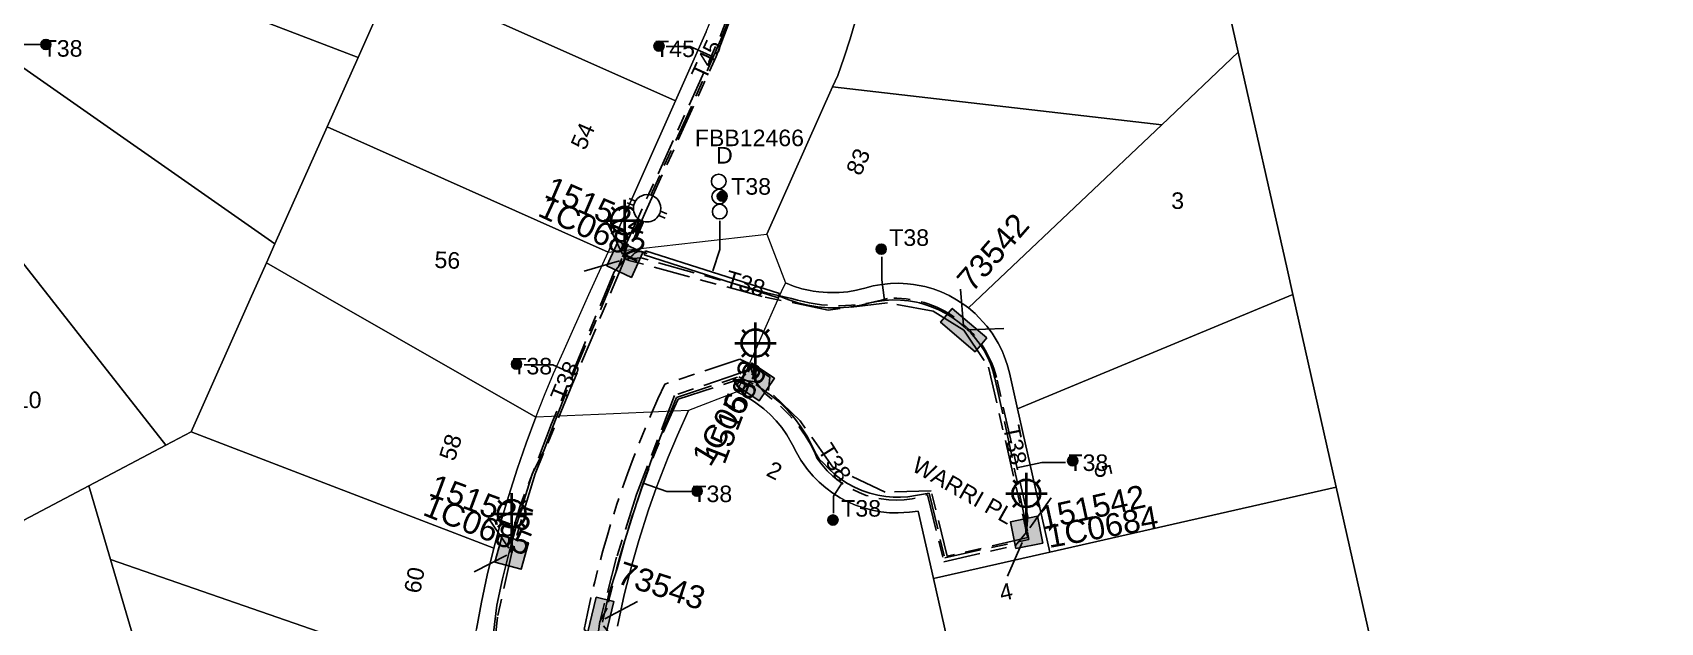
# Model space of a CAD drawing. Header units: metres. Extents: x 300268 to 302887, y 6172399 to 6173904.
# Drawn here: x 301423.8 to 301601.1, y 6173484.1 to 6173548.3 of the extents above; entities that cross this region are included whole.
import ezdxf
from ezdxf.enums import TextEntityAlignment as Align

# ---------------------------------------------------------------- set-up
doc = ezdxf.new("R2010")
doc.units = ezdxf.units.M
doc.linetypes.add('Cable Exist UG', pattern=[8.2, 4, -1.2, 1.8, -1.2])
doc.layers.get('0').update_dxf_attribs({"color": 6})
doc.layers.add('Cadastre Land Parcels_SP_EXT', color=9, linetype='Continuous', lineweight=5)
doc.layers.add('Cadastre Roads_SP_EXT', color=9, linetype='Continuous', lineweight=5)
for name, color, linetype in [('Duct_SP_EXT', 7, 'Continuous'), ('Equip_LV_EXT', 7, 'Continuous'), ('Equip_SP_SL_EXT', 7, 'Continuous'), ('Mains_LV_EXT', 7, 'Continuous'), ('Mains_SL_EXT', 7, 'Continuous'), ('SupportsUG_SP_LV_EXT', 7, 'Continuous'), ('SupportsUG_SP_LV_SL_EXT', 7, 'Continuous'), ('Trench_SP_EXT', 7, 'Continuous')]:
    doc.layers.add(name, color=color, linetype=linetype)
doc.styles.add('COLUMN_LABEL', font='arial.ttf')
doc.styles.add('iecARIAL', font='arial.ttf', dxfattribs={"height": 2})
doc.styles.add('POLE_LABEL', font='arial.ttf')
doc.styles.get("Standard").update_dxf_attribs({"font": 'arial.ttf'})

# ---------------------------------------------------------------- blocks, each defined once
blk = doc.blocks.new('COLUMN_EXT')
blk.add_hatch(color=256).paths.add_polyline_path([(-1.49, 1.48), (-1.49, -1.49), (1.48, -1.49), (1.48, 1.48)])
blk.add_lwpolyline([(-1.49, -1.49), (1.48, -1.49), (1.48, 1.48), (-1.49, 1.48)], close=True)
for tag, height, style, flags, p in [('ASSET_NUM', 2.5, 'COLUMN_LABEL', 8, (2, 2)), ('STRUCTURE_PLANT_NUMBER', 0.2, 'POLE_LABEL', 9, (1.81, 0.03)), ('STREET_CODE', 0.2, 'COLUMN_LABEL', 9, (1.81, -0.2))]:
    blk.add_attdef(tag, text='', height=height, dxfattribs=dict(style=style, flags=flags)).set_placement(p, align=Align.MIDDLE_LEFT)
at = {"flags": 9}
for tag, p in [('COLUMN_TYPE', (1.81, -0.4)), ('OWNED_BY', (1.81, -0.6)), ('STATE', (1.81, -0.8)), ('USAGE', (1.81, -1)), ('STREETNAME', (1.81, -1.6)), ('SUBURB', (1.81, -1.8)), ('LEGEND', (1.81, -1.2)), ('LOCATION', (1.81, -1.4)), ('NOTES', (1.81, -2))]:
    blk.add_attdef(tag, text='', height=0.2, dxfattribs=at).set_placement(p, align=Align.MIDDLE_LEFT)
at = {"flags": 1}
blk.add_attdef('Z', (1.81, -2.35), '', height=0.2, dxfattribs=at)
blk = doc.blocks.new('PILLAR_EXT')
blk.add_hatch(color=256).paths.add_polyline_path([(-2.475, 0.99), (-2.475, -0.99), (2.475, -0.99), (2.475, 0.99)])
blk.add_lwpolyline([(-2.475, -0.99), (2.475, -0.99), (2.475, 0.99), (-2.475, 0.99)], close=True)
at = {"style": 'iecARIAL', "flags": 8}
blk.add_attdef('ASSET_NUM', (1.5, 3.5), '', height=2.5, dxfattribs=at)
for tag, p, flags in [('OWNED_BY', (0, -0.2), 9), ('STATE', (0, -0.4), 9), ('SUPPORT_TYPE', (0, -0.6), 9), ('STREETNAME', (0, -1.8), 9), ('USAGE', (0, -0.8), 9), ('LEGEND', (0, -1), 9), ('LOCATION', (0, -1.2), 9), ('NOTES', (0, -1.4), 9), ('PARENT', (0, -1.6), 9), ('SUBURB', (0, -2), 1)]:
    blk.add_attdef(tag, p, '', height=0.2, dxfattribs=dict(flags=flags))
blk = doc.blocks.new('DUCT_EXT')
blk.add_circle((0, 0.8), 0.8)
at = {"flags": 1}
blk.add_attdef('Z', (0, 0), '', height=0.2, dxfattribs=at)
at = {"flags": 9}
for tag, p in [('DUCT_CODE', (0, 0)), ('XSECT_TYPE', (0, -0.2)), ('STATE', (0, -0.6)), ('FB_REFERENCE', (0, -0.4)), ('NOTES', (0, -0.8))]:
    blk.add_attdef(tag, text='', height=0.2, dxfattribs=at).set_placement(p, align=Align.MIDDLE_LEFT)
blk = doc.blocks.new('SL_LANTERN_EXT')
at = {"lineweight": 40}
for p, q in [((-1.46, 5.68), (-1.06, 5.28)), ((0, 1.97), (0, 6.47)), ((1.46, 5.68), (1.06, 5.28)), ((-2.25, 4.22), (2.25, 4.22)), ((-1.46, 2.76), (-1.06, 3.16)), ((0, 0), (0, 2.72)), ((1.46, 2.76), (1.06, 3.16))]:
    blk.add_line(p, q, dxfattribs=at)
blk.add_circle((0, 4.22), 1.5, dxfattribs=at)
at = {"style": 'iecARIAL', "flags": 8}
blk.add_attdef('ASSET_NUM', (1.5, 1.5), '', height=2.5, dxfattribs=at)
for tag, p, height, flags in [('OPERATING_VOLTAGE', (0.98, -1.65), 0.2, 9), ('ORIENTATION', (0.98, -1.85), 0.2, 9), ('CONSTRUCTED_VOLTAGE', (0.98, -0.65), 0.2, 9), ('CONTROL_TYPE', (0.98, -0.85), 0.2, 9), ('LANTERN_PURPOSE', (0.98, -1.05), 0.2, 9), ('LANTERN_TYPE', (0.98, -1.25), 0.2, 9), ('NO_PHASES', (0.98, -1.45), 0.2, 9), ('LNUMBER', (2.18, -3.25), 2.5, 8), ('OWNED_BY', (0.98, -2.05), 0.2, 9), ('STATE', (0.98, -2.25), 0.2, 9), ('USAGE', (0.98, -2.45), 0.2, 9), ('CEXIST', (0.98, -2.65), 0.2, 9), ('CNEW', (0.98, -2.85), 0.2, 9), ('CNUMBER', (0.98, -3.05), 0.2, 9), ('CREMOVE', (0.98, -3.25), 0.2, 9), ('CREPLACE', (0.98, -3.45), 0.2, 9), ('LKINGHEIGHT', (0.98, -3.65), 0.2, 9), ('LBRACKET', (0.98, -3.85), 0.2, 9), ('LBRACKETVOCAB', (0.98, -4.05), 0.2, 9), ('LCATEGORY', (0.98, -4.25), 0.2, 9), ('LCHARGE1', (0.98, -4.45), 0.2, 9), ('LCHARGE1PERCENT', (0.98, -4.65), 0.2, 9), ('LCHARGE2', (0.98, -4.85), 0.2, 9), ('LCHARGE2PERCENT', (0.98, -5.05), 0.2, 9), ('LCHARGE3', (0.98, -5.25), 0.2, 9), ('LCHARGE3PERCENT', (0.98, -5.45), 0.2, 9), ('LEXIST', (0.98, -5.65), 0.2, 9), ('LLAMP', (0.98, -5.85), 0.2, 9), ('LLAMPVOCAB', (0.98, -6.05), 0.2, 9), ('LMAST', (0.98, -6.25), 0.2, 9), ('LMASTVOCAB', (0.98, -6.45), 0.2, 9), ('LNEW', (0.98, -6.65), 0.2, 9), ('LANTNUMBER', (0.98, -6.85), 0.2, 9), ('LOUTREACH', (0.98, -7.25), 0.2, 9), ('LOUTREACHVOCAB', (0.98, -7.45), 0.2, 9), ('LRATECODE', (0.98, -7.65), 0.2, 9), ('LREMOVE', (0.98, -7.85), 0.2, 9), ('LREPLACE', (0.98, -8.05), 0.2, 9), ('LTYPE', (0.98, -8.25), 0.2, 9), ('LTYPEVOCAB', (0.98, -8.45), 0.2, 9), ('LEGEND', (0.98, -8.65), 0.2, 9), ('LOCATION', (0.98, -8.85), 0.2, 9), ('NOTES', (0.98, -9.05), 0.2, 9), ('STREETNAME', (0.98, -9.25), 0.2, 9), ('SUBURB', (0.98, -9.45), 0.2, 1)]:
    blk.add_attdef(tag, p, '', height=height, dxfattribs=dict(flags=flags))
blk = doc.blocks.new('LV_UG_LINKS_OPEN_EXT')
for p, q in [((-0.25, 1.47), (-0.25, 2.22)), ((0.25, 1.47), (0.25, 2.22)), ((-0.25, -1.47), (-0.25, -2.22)), ((0.25, -1.47), (0.25, -2.22))]:
    blk.add_line(p, q)
at = {"flags": 9}
for tag, p in [('ACTUAL_STATUS', (0, 0)), ('CONSTRUCTED_VOLTAGE', (0, -0.2)), ('OPERATING_VOLTAGE', (0, -0.6)), ('ORIENTATION', (0, -0.8)), ('STATE', (0, -1)), ('SWITCH_TYPE', (0, -1.2)), ('NO_PHASES', (0, -0.4)), ('USAGE', (0, -1.4)), ('NOTES', (0, -1.6))]:
    blk.add_attdef(tag, text='', height=0.2, dxfattribs=at).set_placement(p, align=Align.MIDDLE_LEFT)
at = {"flags": 1}
blk.add_attdef('Z', (0, 0), '', height=0.2, dxfattribs=at)
blk.add_wipeout([(-0.25, 1.47), (-0.43, 1.43), (-0.61, 1.36), (-0.77, 1.28), (-0.93, 1.17), (-1.07, 1.05), (-1.19, 0.9), (-1.29, 0.75), (-1.38, 0.58), (-1.44, 0.4), (-1.48, 0.22), (-1.49, 0.03), (-1.49, -0.16), (-1.45, -0.34), (-1.4, -0.52), (-1.32, -0.69), (-1.23, -0.85), (-1.11, -1), (-0.98, -1.13), (-0.83, -1.24), (-0.66, -1.34), (-0.49, -1.41), (-0.31, -1.46), (-0.13, -1.49), (0.06, -1.49), (0.25, -1.47), (0.43, -1.43), (0.61, -1.36), (0.77, -1.28), (0.93, -1.17), (1.07, -1.05), (1.19, -0.9), (1.29, -0.75), (1.38, -0.58), (1.44, -0.4), (1.48, -0.22), (1.49, -0.03), (1.49, 0.16), (1.45, 0.34), (1.4, 0.52), (1.32, 0.69), (1.23, 0.85), (1.11, 1), (0.98, 1.13), (0.83, 1.24), (0.66, 1.34), (0.49, 1.41), (0.31, 1.46), (0.13, 1.49), (-0.06, 1.49)])
blk.add_lwpolyline([(0, -1.49, 1), (0, 1.49, 1)], format="xyb", close=True)
blk = doc.blocks.new('CABLE_LARGE_EXT')
h = blk.add_hatch(color=256)
edge = h.paths.add_edge_path()
edge.add_arc((0, 0.55), 0.55, 0, 360)
blk.add_circle((0, 0.55), 0.55)
at = {"flags": 1}
blk.add_attdef('Z', (0, 0), '', height=0.2, dxfattribs=at)
at = {"flags": 9}
for tag, p in [('COND_CODE', (0, 0)), ('STATE', (0, -0.4)), ('XSECT_SIZE', (0, -0.6)), ('FB_REFERENCE', (0, -0.2)), ('NOTES', (0, -0.8))]:
    blk.add_attdef(tag, text='', height=0.2, dxfattribs=at).set_placement(p, align=Align.MIDDLE_LEFT)

msp = doc.modelspace()

# ---------------------------------------------------------------- linework, layer by layer
at = {"layer": 'Cadastre Land Parcels_SP_EXT', "linetype": 'Continuous'}
for points in [[(301622.26, 6173677.6), (301599.79, 6173672.53), (301583.69, 6173668.9), (301566.73, 6173665.08), (301548.19, 6173660.89), (301530.22, 6173656.23), (301534.85, 6173635.74), (301539.35, 6173615.79), (301543.32, 6173598.24), (301547.25, 6173580.82), (301551.87, 6173560.34), (301555.08, 6173546.11), (301560.41, 6173522.53), (301561.04, 6173519.74), (301565.77, 6173498.77), (301569.51, 6173482.18), (301577.77, 6173445.6), (301582.18, 6173426.1), (301590, 6173391.53), (301698.33, 6173408.4)], [(301525.62, 6173472.27), (301521.88, 6173488.85), (301520.23, 6173496.18), (301519.29, 6173496.04), (301518.04, 6173495.97), (301517.09, 6173496), (301517.09, 6173496), (301516.15, 6173496.1), (301515.22, 6173496.27), (301514.31, 6173496.51), (301513.42, 6173496.82), (301512.55, 6173497.19), (301511.72, 6173497.63), (301510.92, 6173498.14), (301510.16, 6173498.7), (301509.44, 6173499.32), (301508.78, 6173499.99), (301508.17, 6173500.7), (301507.44, 6173501.73), (301506.96, 6173502.54), (301506.54, 6173503.39), (301505.91, 6173504.49), (301505.37, 6173505.27), (301504.77, 6173506), (301504.12, 6173506.69), (301503.42, 6173507.32), (301502.41, 6173508.08), (301501.6, 6173508.58), (301500.48, 6173509.16), (301495.2, 6173507.13), (301494, 6173504.44), (301492.99, 6173502.03), (301491.73, 6173498.77), (301490.86, 6173496.3), (301489.8, 6173492.97), (301489.08, 6173490.45), (301488.22, 6173487.07), (301487.48, 6173483.66)]]:
    msp.add_lwpolyline(points, dxfattribs=at)
for points in [[(301463.19, 6173554.45), (301467.12, 6173563.27), (301467.49, 6173564.09), (301428.23, 6173572.33), (301427.52, 6173571.61), (301426.88, 6173570.84), (301426.3, 6173570.01), (301425.81, 6173569.13), (301425.39, 6173568.21), (301425.06, 6173567.26), (301424.81, 6173566.28), (301424.64, 6173565.29), (301423.72, 6173559.16), (301459.22, 6173545.55), (301463.19, 6173554.45)], [(301497.15, 6173548.34), (301497.79, 6173549.92), (301498.35, 6173551.53), (301498.84, 6173553.17), (301499.25, 6173554.82), (301499.6, 6173556.49), (301499.87, 6173558.17), (301500.06, 6173559.87), (301500.18, 6173561.57), (301500.23, 6173563.29), (301466.98, 6173566.36), (301467.49, 6173564.09), (301467.12, 6173563.27), (301463.19, 6173554.45), (301493.79, 6173540.81), (301497.15, 6173548.34)], [(301455.86, 6173538.01), (301459.22, 6173545.55), (301423.72, 6173559.16), (301422.9, 6173553.69), (301420.63, 6173545.92), (301450.17, 6173525.25), (301455.86, 6173538.01)], [(301555.08, 6173546.11), (301551.87, 6173560.34), (301515, 6173557.8), (301514.72, 6173555.72), (301514.35, 6173553.65), (301513.91, 6173551.6), (301513.4, 6173549.57), (301512.83, 6173547.56), (301512.18, 6173545.56), (301511.47, 6173543.59), (301510.9, 6173542.33), (301546.76, 6173538.22), (301555.08, 6173546.11)], [(301493.79, 6173540.81), (301463.19, 6173554.45), (301459.22, 6173545.55), (301455.86, 6173538.01), (301486.46, 6173524.37), (301493.79, 6173540.81)], [(301441.05, 6173504.81), (301447.48, 6173519.23), (301449.25, 6173523.19), (301450.17, 6173525.25), (301420.63, 6173545.92), (301420.01, 6173544.61), (301419.33, 6173543.34), (301418.59, 6173542.1), (301417.79, 6173540.9), (301416.93, 6173539.74), (301416.01, 6173538.62), (301415.05, 6173537.54), (301414.03, 6173536.52), (301412.97, 6173535.54), (301425.84, 6173519.19), (301438.3, 6173503.36), (301441.05, 6173504.81)], [(301561.04, 6173519.74), (301560.41, 6173522.53), (301555.08, 6173546.11), (301546.76, 6173538.22), (301529.13, 6173521.52), (301525.72, 6173518.28), (301526.43, 6173517.66), (301527.72, 6173516.29), (301528.28, 6173515.53), (301528.94, 6173514.45), (301529.36, 6173513.61), (301529.61, 6173513.03), (301529.92, 6173512.14), (301530.16, 6173511.22), (301531.04, 6173507.32), (301561.04, 6173519.74)], [(301529.13, 6173521.52), (301546.76, 6173538.22), (301510.9, 6173542.33), (301503.75, 6173526.3), (301505.77, 6173521.02), (301506.65, 6173520.67), (301507.56, 6173520.38), (301508.48, 6173520.17), (301508.79, 6173520.11), (301509.41, 6173520.02), (301510.36, 6173519.95), (301511.62, 6173519.96), (301512.56, 6173520.05), (301513.5, 6173520.22), (301513.93, 6173520.33), (301514.41, 6173520.45), (301515.33, 6173520.69), (301516.26, 6173520.85), (301517.2, 6173520.95), (301518.14, 6173520.97), (301519.08, 6173520.92), (301519.71, 6173520.85), (301520.33, 6173520.74), (301520.94, 6173520.61), (301521.85, 6173520.35), (301522.74, 6173520.02), (301523.6, 6173519.63), (301524.42, 6173519.17), (301525.21, 6173518.65), (301525.72, 6173518.28), (301529.13, 6173521.52)], [(301479.52, 6173508.78), (301480.51, 6173511.14), (301481.56, 6173513.48), (301484.37, 6173519.73), (301486.46, 6173524.37), (301455.86, 6173538.01), (301450.17, 6173525.25), (301449.25, 6173523.19), (301455.93, 6173519.36), (301478.58, 6173506.4), (301479.52, 6173508.78)], [(301429.89, 6173498.91), (301438.3, 6173503.36), (301425.84, 6173519.19), (301412.97, 6173535.54), (301412.6, 6173535.23), (301411.86, 6173534.62), (301410.7, 6173533.75), (301409.91, 6173533.2), (301408.69, 6173532.43), (301407.43, 6173531.71), (301406.15, 6173531.06), (301404.83, 6173530.47), (301403.48, 6173529.94), (301402.11, 6173529.48), (301401.65, 6173529.35), (301406.06, 6173518.84), (301415.9, 6173495.36), (301421.89, 6173495.18), (301422.81, 6173495.18), (301429.89, 6173498.91)], [(301474.79, 6173495.01), (301475.64, 6173497.88), (301476.56, 6173500.74), (301477.54, 6173503.58), (301478.58, 6173506.4), (301455.93, 6173519.36), (301449.25, 6173523.19), (301447.48, 6173519.23), (301441.05, 6173504.81), (301474.01, 6173492.12), (301474.79, 6173495.01)], [(301565.77, 6173498.77), (301561.04, 6173519.74), (301531.04, 6173507.32), (301534.56, 6173491.72), (301565.77, 6173498.77)], [(301471.68, 6173480.35), (301472.14, 6173483.31), (301472.68, 6173486.26), (301473.3, 6173489.19), (301474.01, 6173492.12), (301441.05, 6173504.81), (301438.3, 6173503.36), (301429.89, 6173498.91), (301432.25, 6173490.89), (301471.31, 6173477.38), (301471.68, 6173480.35)], [(301438.46, 6173469.78), (301432.25, 6173490.89), (301429.89, 6173498.91), (301422.81, 6173495.18), (301403.87, 6173463.57), (301404.65, 6173463.06), (301405.39, 6173462.49), (301406.09, 6173461.87), (301406.74, 6173461.2), (301407.34, 6173460.48), (301407.88, 6173459.72), (301408.36, 6173458.92), (301408.78, 6173458.08), (301409.14, 6173457.22), (301409.43, 6173456.33), (301409.66, 6173455.42), (301438.46, 6173469.78)], [(301535.37, 6173474.48), (301552.44, 6173478.33), (301569.51, 6173482.18), (301565.77, 6173498.77), (301534.56, 6173491.72), (301521.88, 6173488.85), (301525.62, 6173472.27), (301535.37, 6173474.48)], [(301470.5, 6173465.43), (301470.59, 6173468.42), (301470.75, 6173471.41), (301470.99, 6173474.4), (301471.31, 6173477.38), (301432.25, 6173490.89), (301438.46, 6173469.78), (301438.76, 6173469.71), (301470.51, 6173462.41), (301470.5, 6173465.43)]]:
    msp.add_lwpolyline(points, close=True, dxfattribs=at)
at = {"layer": 'Cadastre Roads_SP_EXT', "linetype": 'Continuous'}
for points in [[(301497.15, 6173548.34), (301493.79, 6173540.81), (301486.46, 6173524.37), (301496.1, 6173525.45), (301503.75, 6173526.3), (301510.9, 6173542.33), (301511.47, 6173543.59), (301512.18, 6173545.56), (301512.83, 6173547.56), (301513.4, 6173549.57)], [(301487.48, 6173483.66), (301488.22, 6173487.07), (301489.08, 6173490.45), (301489.8, 6173492.97), (301490.86, 6173496.3), (301491.73, 6173498.77), (301492.99, 6173502.03), (301494, 6173504.44), (301495.2, 6173507.13), (301485.42, 6173506.7), (301478.58, 6173506.4), (301477.54, 6173503.58), (301476.56, 6173500.74), (301475.64, 6173497.88), (301474.79, 6173495.01), (301474.01, 6173492.12), (301473.3, 6173489.19), (301472.68, 6173486.26), (301472.14, 6173483.31)]]:
    msp.add_lwpolyline(points, dxfattribs=at)
msp.add_lwpolyline([(301510.36, 6173519.95), (301509.41, 6173520.02), (301508.79, 6173520.11), (301508.48, 6173520.17), (301507.56, 6173520.38), (301506.65, 6173520.67), (301505.77, 6173521.02), (301505.32, 6173520.02), (301502.81, 6173514.39), (301500.48, 6173509.16), (301501.6, 6173508.58), (301502.41, 6173508.08), (301503.42, 6173507.32), (301504.12, 6173506.69), (301504.77, 6173506), (301505.37, 6173505.27), (301505.91, 6173504.49), (301506.54, 6173503.39), (301506.96, 6173502.54), (301507.44, 6173501.73), (301508.17, 6173500.7), (301508.78, 6173499.99), (301509.44, 6173499.32), (301510.16, 6173498.7), (301510.92, 6173498.14), (301511.72, 6173497.63), (301512.55, 6173497.19), (301513.42, 6173496.82), (301514.31, 6173496.51), (301515.22, 6173496.27), (301516.15, 6173496.1), (301517.09, 6173496), (301518.04, 6173495.97), (301519.29, 6173496.04), (301520.23, 6173496.18), (301521.88, 6173488.85), (301534.56, 6173491.72), (301531.04, 6173507.32), (301530.16, 6173511.22), (301529.92, 6173512.14), (301529.61, 6173513.03), (301529.36, 6173513.61), (301528.94, 6173514.45), (301528.28, 6173515.53), (301527.72, 6173516.29), (301526.43, 6173517.66), (301525.72, 6173518.28), (301525.21, 6173518.65), (301524.42, 6173519.17), (301523.6, 6173519.63), (301522.74, 6173520.02), (301521.85, 6173520.35), (301520.94, 6173520.61), (301520.33, 6173520.74), (301519.71, 6173520.85), (301519.08, 6173520.92), (301518.14, 6173520.97), (301517.2, 6173520.95), (301516.26, 6173520.85), (301515.33, 6173520.69), (301514.41, 6173520.45), (301513.93, 6173520.33), (301513.5, 6173520.22), (301512.56, 6173520.05), (301511.62, 6173519.96), (301510.36, 6173519.95)], close=True, dxfattribs=at)
at = {"layer": 'Duct_SP_EXT'}
for p, q in [((301490.39, 6173524.05), (301490.46, 6173524.28)), ((301490.39, 6173524.05), (301504.97, 6173519.39)), ((301490.53, 6173524.51), (301490.46, 6173524.28)), ((301490.53, 6173524.51), (301505.12, 6173519.85)), ((301504.97, 6173519.39), (301505.05, 6173519.62)), ((301505.12, 6173519.85), (301505.05, 6173519.62))]:
    msp.add_line(p, q, dxfattribs=at)
for points in [[(301424.56, 6173546.95), (301421.81, 6173546.95), (301419.36, 6173547.78)], [(301492.79, 6173546.74), (301495.38, 6173546.74), (301497.91, 6173545.62)], [(301498.61, 6173527.78), (301498.61, 6173524.66), (301497.86, 6173522.31)], [(301516.27, 6173523.84), (301516.27, 6173521.35), (301516.57, 6173519.1)], [(301477.31, 6173512.08), (301480.43, 6173512.08), (301482.7, 6173511.08)], [(301536.27, 6173501.45), (301533.7, 6173501.45), (301530.98, 6173500.88)], [(301495.52, 6173498.29), (301492.87, 6173498.29), (301490.28, 6173499.22)], [(301511, 6173495.93), (301511.01, 6173497.79), (301511.99, 6173499.31)]]:
    msp.add_lwpolyline(points, dxfattribs=at)
at = {"layer": 'Mains_LV_EXT', "linetype": 'Cable Exist UG'}
for points in [[(301488.28, 6173523.58), (301482.59, 6173510.03), (301478.51, 6173500.24), (301475.96, 6173491.66)], [(301525.19, 6173515.88), (301521.85, 6173517.93), (301516.89, 6173518.85), (301510.41, 6173518.05), (301503.25, 6173519.53), (301488.28, 6173523.58)], [(301525.19, 6173515.88), (301527.88, 6173511.85), (301532.04, 6173493.86)], [(301532.04, 6173493.86), (301532.17, 6173493.3), (301523.39, 6173491.25), (301521.65, 6173498.36), (301516.64, 6173498.23), (301510.94, 6173500.94), (301507.36, 6173506), (301503.93, 6173509.3), (301504.07, 6173510.75), (301502.34, 6173511.86), (301500.69, 6173511.13), (301493.69, 6173508.77), (301489.56, 6173497.99), (301487.39, 6173491.17), (301485.55, 6173484.16)], [(301475.96, 6173491.66), (301474.4, 6173484.62), (301473.54, 6173476.88), (301472.81, 6173468.94), (301472.6, 6173461.56)], [(301485.55, 6173484.16), (301484.16, 6173473.63), (301483.61, 6173462.38), (301484.59, 6173434.46)]]:
    msp.add_lwpolyline(points, dxfattribs=at)
at = {"layer": 'Mains_SL_EXT', "linetype": 'Cable Exist UG'}
msp.add_lwpolyline([(301488.28, 6173523.58), (301487.11, 6173522.22), (301480.3, 6173505.66), (301476.83, 6173496.62), (301475.91, 6173493.39), (301475.96, 6173491.66)], dxfattribs=at)
for points in [[(301532.02, 6173493.87), (301532.18, 6173495.58), (301528.77, 6173510.71), (301528.77, 6173510.71, 0.357414), (301516.88, 6173519.32), (301516.88, 6173519.32, -0.15283), (301506.44, 6173519.32), (301506.44, 6173519.32), (301503.72, 6173519.93), (301490.05, 6173523.72), (301488.28, 6173523.58)], [(301502.51, 6173510.23), (301501.82, 6173512.25), (301500.8, 6173512.72), (301492.63, 6173509.99), (301492.63, 6173509.99, 0.061441), (301483.86, 6173483.3), (301483.86, 6173483.3), (301485.64, 6173481.89), (301485.64, 6173481.89, 0.048744), (301484.12, 6173460.23), (301484.12, 6173460.23), (301485.02, 6173436.31), (301484.59, 6173434.46)], [(301485.55, 6173484.16), (301486.35, 6173485.59), (301486.35, 6173485.59, -0.053932), (301494.09, 6173508.37), (301494.09, 6173508.37), (301500.67, 6173510.48), (301502.51, 6173510.23)], [(301502.51, 6173510.23), (301503.63, 6173508.89), (301503.63, 6173508.89, -0.138872), (301509.24, 6173501.91), (301509.24, 6173501.91, 0.340192), (301521.25, 6173497.95), (301521.25, 6173497.95), (301523.03, 6173490.65), (301530.83, 6173492.43), (301532.02, 6173493.87)]]:
    msp.add_lwpolyline(points, format="xyb", dxfattribs=at)
at = {"layer": 'Trench_SP_EXT', "linetype": 'Cable Exist UG'}
for points in [[(301501.99, 6173563.24), (301501.95, 6173561.58), (301501.83, 6173559.8), (301501.64, 6173558.03), (301501.36, 6173556.27), (301501.01, 6173554.52), (301500.58, 6173552.79), (301500.08, 6173551.08), (301499.5, 6173549.4), (301498.85, 6173547.74), (301495.5, 6173540.15), (301488.01, 6173523.83)], [(301486.28, 6173527.74), (301488.28, 6173523.58)], [(301475.69, 6173491.68), (301476.46, 6173494.54), (301477.3, 6173497.38), (301478.2, 6173500.2), (301479.51, 6173502.84), (301480.53, 6173505.63), (301482.45, 6173510.51), (301487.96, 6173523.68)], [(301483.86, 6173522.27), (301488.28, 6173523.58)], [(301524.85, 6173520.32), (301525.19, 6173515.88)], [(301505.06, 6173519.6), (301506.04, 6173519.19), (301507.11, 6173518.84), (301508.21, 6173518.57), (301508.43, 6173518.54), (301509.31, 6173518.39), (301510.44, 6173518.29), (301511.56, 6173518.29), (301512.69, 6173518.37), (301513.8, 6173518.55), (301514.32, 6173518.67), (301514.81, 6173518.79), (301515.71, 6173518.98), (301516.57, 6173519.1), (301517.44, 6173519.16), (301518.31, 6173519.14), (301519.17, 6173519.06), (301520.03, 6173518.91), (301520.38, 6173518.83), (301520.86, 6173518.7), (301521.69, 6173518.42), (301522.48, 6173518.08), (301523.25, 6173517.68), (301523.99, 6173517.22), (301524.69, 6173516.71), (301525.38, 6173516.11)], [(301525.32, 6173516.16), (301525.96, 6173515.56), (301526.49, 6173514.96), (301526.97, 6173514.32), (301527.4, 6173513.65), (301527.78, 6173512.95), (301528.1, 6173512.22), (301528.37, 6173511.46), (301528.58, 6173510.65), (301529.64, 6173505.92), (301532.15, 6173493.88)], [(301529.56, 6173516.04), (301525.19, 6173515.88)], [(301485.84, 6173484.08), (301486.53, 6173487.18), (301487.45, 6173489.91), (301488.29, 6173492.96), (301489.21, 6173495.99), (301490.2, 6173498.99), (301491.27, 6173501.97), (301492.41, 6173504.91), (301493.92, 6173508.52), (301500.68, 6173510.8), (301502.24, 6173510.03)], [(301502.54, 6173509.95), (301503.36, 6173509.37), (301504.26, 6173508.73), (301505.16, 6173507.98), (301506, 6173507.17), (301506.77, 6173506.29), (301507.46, 6173505.35), (301508.09, 6173504.36), (301508.6, 6173503.37), (301509.01, 6173502.54), (301509.45, 6173501.83), (301509.88, 6173501.44), (301510.49, 6173500.77), (301511.14, 6173500.17), (301511.82, 6173499.63), (301512.53, 6173499.17), (301513.3, 6173498.76), (301514.11, 6173498.42), (301514.96, 6173498.13), (301515.85, 6173497.91), (301516.71, 6173497.76), (301517.52, 6173497.68), (301518.31, 6173497.68), (301519.12, 6173497.74), (301521.41, 6173498.12), (301523.12, 6173491.08), (301532.27, 6173493.09), (301532.15, 6173493.88)], [(301534.71, 6173497.62), (301532.04, 6173493.86)], [(301473.39, 6173495.44), (301475.96, 6173491.66)], [(301529.94, 6173489.08), (301532.04, 6173493.86)], [(301471.87, 6173489.57), (301475.96, 6173491.66)], [(301489.65, 6173486.33), (301485.55, 6173484.16)], [(301488.47, 6173480.58), (301485.55, 6173484.16)]]:
    msp.add_lwpolyline(points, dxfattribs=at)
for points in [[(301490.71, 6173524.2), (301490.31, 6173524.34), (301490.31, 6173524.34, 0.372348), (301489.18, 6173524.07), (301489.18, 6173524.07, -0.098941), (301488.42, 6173523.54)], [(301475.67, 6173491.72), (301474.96, 6173488.81), (301474.34, 6173485.92), (301473.96, 6173482.92), (301473.49, 6173480), (301473.27, 6173477.04), (301473.27, 6173477.04, 0.042702), (301472.43, 6173461.72)]]:
    msp.add_lwpolyline(points, format="xyb", dxfattribs=at)

# ---------------------------------------------------------------- block references
at = {"layer": 'Duct_SP_EXT'}
for name, p in [('CABLE_LARGE_EXT', (301425.23, 6173546.41)), ('CABLE_LARGE_EXT', (301492, 6173546.23)), ('DUCT_EXT', (301498.51, 6173531.25)), ('DUCT_EXT', (301498.57, 6173529.6)), ('CABLE_LARGE_EXT', (301498.89, 6173529.89)), ('DUCT_EXT', (301498.61, 6173527.97)), ('CABLE_LARGE_EXT', (301516.21, 6173524.13)), ('CABLE_LARGE_EXT', (301476.48, 6173511.62)), ('CABLE_LARGE_EXT', (301537.06, 6173501.1)), ('CABLE_LARGE_EXT', (301496.15, 6173497.79)), ('CABLE_LARGE_EXT', (301510.95, 6173494.65))]:
    msp.add_blockref(name, p, dxfattribs=at)
at = {"layer": 'Equip_SP_SL_EXT'}
ref = msp.add_blockref('SL_LANTERN_EXT', (301488.28, 6173523.58), dxfattribs=at)
ref.add_attrib('ASSET_NUM', '151524', dxfattribs={"layer": '0', "height": 2.5, "rotation": 336.6363, "style": 'iecARIAL'}).set_placement((301489.78, 6173525.08), align=Align.BOTTOM_RIGHT)
ref = msp.add_blockref('SL_LANTERN_EXT', (301502.51, 6173510.23), dxfattribs=at)
ref.add_attrib('ASSET_NUM', '151543', dxfattribs={"layer": '0', "height": 2.5, "rotation": 68.9361, "style": 'iecARIAL'}).set_placement((301504.01, 6173511.73), align=Align.BOTTOM_RIGHT)
ref = msp.add_blockref('SL_LANTERN_EXT', (301532.02, 6173493.87), dxfattribs=at)
ref.add_attrib('ASSET_NUM', '151542', dxfattribs={"layer": '0', "height": 2.5, "rotation": 12.3262, "style": 'iecARIAL'}).set_placement((301533.52, 6173495.37), align=Align.MIDDLE_LEFT)
ref = msp.add_blockref('SL_LANTERN_EXT', (301475.96, 6173491.66), dxfattribs=at)
ref.add_attrib('ASSET_NUM', '151525', dxfattribs={"layer": '0', "height": 2.5, "rotation": 339.6944, "style": 'iecARIAL'}).set_placement((301477.46, 6173493.16), align=Align.BOTTOM_RIGHT)
at = {"layer": 'SupportsUG_SP_LV_EXT'}
ref = msp.add_blockref('PILLAR_EXT', (301525.19, 6173515.88), dxfattribs=dict(at, rotation=139.6603490969923))
ref.add_attrib('ASSET_NUM', '73542', dxfattribs={"layer": '0', "height": 2.5, "rotation": 48.8845, "style": 'iecARIAL'}).set_placement((301526.69, 6173519.38), align=Align.BOTTOM_LEFT)
ref = msp.add_blockref('PILLAR_EXT', (301485.55, 6173484.16), dxfattribs=dict(at, rotation=76.38073087996759))
ref.add_attrib('ASSET_NUM', '73543', dxfattribs={"layer": '0', "height": 2.5, "rotation": 341.9581, "style": 'iecARIAL'}).set_placement((301487.05, 6173487.66), align=Align.BOTTOM_LEFT)
at = {"layer": 'SupportsUG_SP_LV_SL_EXT'}
ref = msp.add_blockref('COLUMN_EXT', (301488.28, 6173523.58), dxfattribs=dict(at, rotation=244.9323038690017))
ref.add_attrib('ASSET_NUM', '1C0682', dxfattribs={"layer": '0', "height": 2.5, "rotation": 334.9955, "style": 'COLUMN_LABEL'}).set_placement((301490.28, 6173524.33), align=Align.MIDDLE_RIGHT)
ref = msp.add_blockref('COLUMN_EXT', (301502.51, 6173510.23), dxfattribs=dict(at, rotation=326.0734500769185))
ref.add_attrib('ASSET_NUM', '1C0683', dxfattribs={"layer": '0', "height": 2.5, "rotation": 59.0408, "style": 'COLUMN_LABEL'}).set_placement((301504.51, 6173510.98), align=Align.BOTTOM_RIGHT)
ref = msp.add_blockref('COLUMN_EXT', (301475.96, 6173491.66), dxfattribs=dict(at, rotation=254.7823669894357))
ref.add_attrib('ASSET_NUM', '1C0685', dxfattribs={"layer": '0', "height": 2.5, "rotation": 338.191, "style": 'COLUMN_LABEL'}).set_placement((301477.96, 6173492.41), align=Align.MIDDLE_RIGHT)
ref = msp.add_blockref('COLUMN_EXT', (301532.04, 6173493.86), dxfattribs=dict(at, rotation=101.3539370336144))
ref.add_attrib('ASSET_NUM', '1C0684', dxfattribs={"layer": '0', "height": 2.5, "rotation": 10.2929, "style": 'COLUMN_LABEL'}).set_placement((301534.04, 6173494.61), align=Align.TOP_LEFT)

# ---------------------------------------------------------------- texts
at = {"layer": 'Cadastre Land Parcels_SP_EXT'}
for s, rotation, p in [('54', 66.3522, (301483.96, 6173535.35)), ('83', 66.6935, (301513.96, 6173532.56)), ('56', 357.4992, (301467.52, 6173522.65)), ('58', 72.3358, (301469.73, 6173501.52)), ('2', 333.8087, (301503.56, 6173500.09)), ('5', 282.5931, (301539.36, 6173501.02)), ('60', 79.2274, (301465.98, 6173487.12)), ('4', 12.6783, (301529.3, 6173486.35))]:
    msp.add_text(s, height=1.8, rotation=rotation, dxfattribs=at).set_placement(p)
for s, p in [('3', (301547.79, 6173529.06)), ('10', (301421.95, 6173507.38))]:
    msp.add_text(s, height=1.8, dxfattribs=at).set_placement(p)
at = {"layer": 'Cadastre Roads_SP_EXT'}
msp.add_text('WARRI PL', height=1.8, rotation=330.4883, dxfattribs=at).set_placement((301519.4, 6173500.63))
at = {"layer": 'Duct_SP_EXT'}
for s, p in [('T38', (301424.88, 6173545.63)), ('T45', (301491.58, 6173545.59)), ('FBB12466', (301495.91, 6173535.89)), ('D', (301498.22, 6173534)), ('T38', (301499.87, 6173530.61)), ('T38', (301517.08, 6173525.04)), ('T38', (301476.03, 6173511.05)), ('T38', (301536.6, 6173500.54)), ('T38', (301495.64, 6173497.15)), ('T38', (301511.85, 6173495.57))]:
    msp.add_text(s, height=1.8, dxfattribs=at).set_placement(p)
at = {"layer": 'Mains_LV_EXT'}
for s, rotation, p in [('T45', 65.2513, (301497.07, 6173542.98)), ('T38', 343.4331, (301499.07, 6173520.69)), ('T38', 67.4275, (301481.77, 6173507.99)), ('T38', 281.4514, (301529.47, 6173505.32)), ('T38', 301.9758, (301509.24, 6173502.83))]:
    msp.add_text(s, height=1.8, rotation=rotation, dxfattribs=at).set_placement(p)

# ---------------------------------------------------------------- next in the draw order: block references
at = {"layer": 'Equip_LV_EXT', "rotation": 247.9549200024934}
msp.add_blockref('LV_UG_LINKS_OPEN_EXT', (301490.7, 6173529.13), dxfattribs=at)

# ---------------------------------------------------------------- next in the draw order: linework, layer by layer
at = {"layer": 'Mains_LV_EXT', "linetype": 'Cable Exist UG'}
for points in [[(301490.7, 6173529.13), (301498.23, 6173545.64), (301500.48, 6173551.56), (301501.53, 6173555.85), (301502.29, 6173563.33)], [(301490.7, 6173529.13), (301488.28, 6173523.58)]]:
    msp.add_lwpolyline(points, dxfattribs=at)
at = {"layer": 'Mains_SL_EXT', "linetype": 'Cable Exist UG'}
msp.add_lwpolyline([(301488.28, 6173523.58), (301488.51, 6173525.41), (301498.66, 6173547.81), (301498.66, 6173547.81, 0.100982), (301501.78, 6173563.76), (301501.78, 6173563.76), (301511.73, 6173562.73), (301511.45, 6173559.92), (301512.9, 6173557.5)], format="xyb", dxfattribs=at)

doc.saveas('drawing.dxf')
